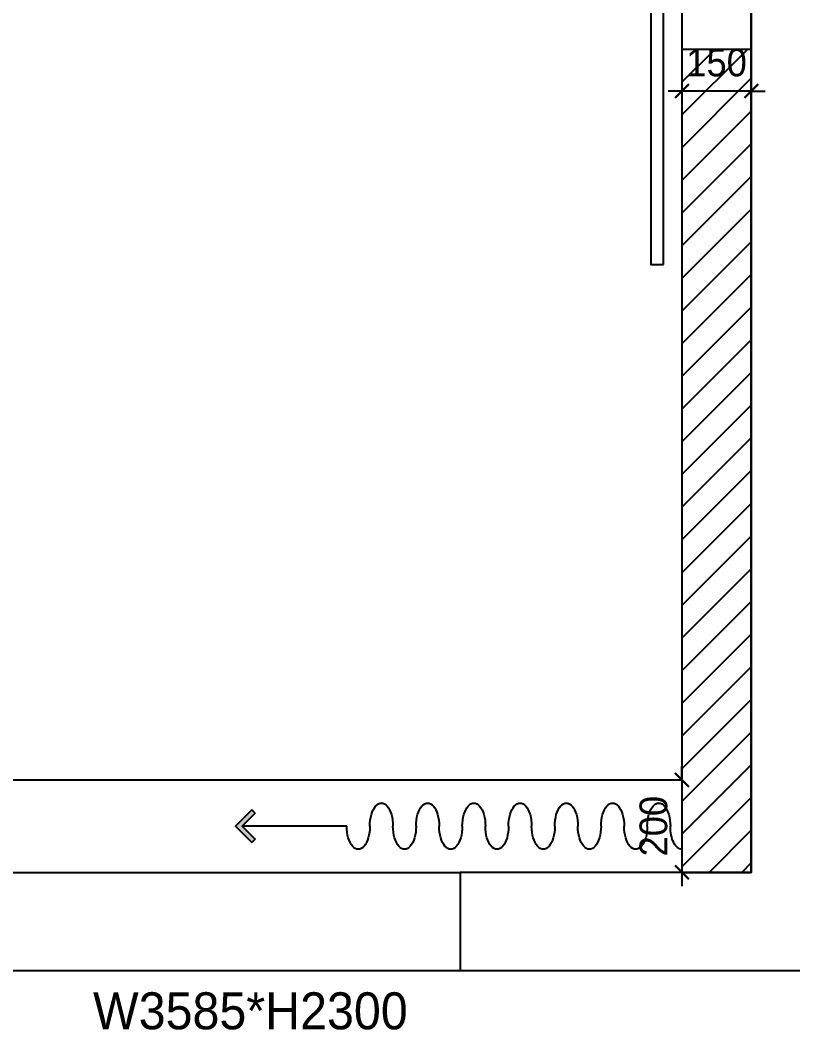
# Model space of a CAD drawing. Header units: millimetres. Extents: x 204923 to 257123, y 77248 to 107783.
# Drawn here: x 217211 to 218882, y 93132 to 95316 of the extents above; entities that cross this region are included whole.
import ezdxf

# ---------------------------------------------------------------- set-up
doc = ezdxf.new("R2010")
doc.units = ezdxf.units.MM
doc.header["$LTSCALE"] = 30
doc.header["$PDMODE"] = 3
doc.linetypes.add('DASHEDX2', pattern=[1.5, 1, -0.5])
doc.layers.get('DEFPOINTS').update_dxf_attribs({"color": 248})
for name, color, linetype in [('0-ELC TEXT', 7, 'Continuous'), ('01. F-소품', 3, 'Continuous'), ('03-WAL NEW', 3, 'Continuous'), ('04-WIN', 4, 'Continuous'), ('06-FUR', 6, 'Continuous'), ('07-DIM WAL', 5, 'Continuous'), ('2-con', 2, 'Continuous'), ('CEIL-LIGHT', 7, 'Continuous')]:
    doc.layers.add(name, color=color, linetype=linetype)
doc.styles.add('HY 울릉도 L', font='')
doc.styles.add('코레일둥고', font='Korail_Round_Gothic_Medium.ttf')
doc.styles.get('HY 울릉도 L').set_extended_font_data('HY울릉도L')
doc.dimstyles.new('30', dxfattribs={"dimscale": 30, "dimtxt": 2, "dimasz": 1, "dimexe": 1, "dimexo": 1, "dimgap": 1, "dimtad": 1, "dimdec": 0, "dimrnd": 0.05, "dimdsep": 46, "dimlunit": 6, "dimtxsty": 'HY 울릉도 L', "dimblk": 'ARCHTICK', "dimcen": 2.5, "dimdle": 1, "dimclrd": 133, "dimclre": 133, "dimclrt": 30, "dimadec": 0, "dimazin": 0, "dimtfac": 1, "dimtdec": 0, "dimtix": 1, "dimtmove": 2, "dimatfit": 3, "dimldrblk": 'ARCHTICK', "dimfxl": 1, "dimlwd": -1, "dimlwe": -1, "dimarcsym": 0})

# ---------------------------------------------------------------- blocks, each defined once
blk = doc.blocks.new('cdr')
at = {"layer": '04-WIN'}
blk.add_lwpolyline([(214577.1, 93472.4), (218162.1, 93472.4), (218162.1, 93259.4), (214577.1, 93259.4)], close=True, dxfattribs=at)
at = {"layer": '2-con'}
for p, q in [((218792.1, 98052.4), (218792.1, 93472.4)), ((218792.1, 93472.4), (218162.1, 93472.4)), ((218162.1, 93472.4), (218162.1, 93259.4))]:
    blk.add_line(p, q, dxfattribs=at)
blk.add_lwpolyline([(218992.1, 93259.4), (218162.1, 93259.4)], dxfattribs=at)
blk = doc.blocks.new('FFSFDF')
at = {"layer": '01. F-소품'}
blk.add_hatch(color=8, dxfattribs=at).paths.add_polyline_path([(1567672.9, 1746751.1), (1567679.9, 1746744.1), (1567715.3, 1746779.4), (1567679.9, 1746814.8), (1567672.9, 1746807.7), (1567701.2, 1746779.4)])
at = {"layer": '01. F-소품', "color": 8}
for p, q in [((1567672.9, 1746807.7), (1567679.9, 1746814.8)), ((1567474.8, 1746779.4), (1567701.2, 1746779.4)), ((1567672.9, 1746751.1), (1567679.9, 1746744.1))]:
    blk.add_line(p, q, dxfattribs=at)
for points in [[(1567672.9, 1746807.7), (1567701.2, 1746779.4), (1567672.9, 1746751.1)], [(1567679.9, 1746814.8), (1567715.3, 1746779.4), (1567679.9, 1746744.1)]]:
    blk.add_lwpolyline(points, dxfattribs=at)
for centre, start_param, end_param in [((1566799.8, 1746779.4), 1.570796, 4.712389), ((1566899.8, 1746779.4), 1.570796, 4.712389), ((1566999.8, 1746779.4), 1.570796, 4.712389), ((1567099.8, 1746779.4), 1.570796, 4.712389), ((1567199.8, 1746779.4), 1.570796, 4.712389), ((1567299.8, 1746779.4), 1.570796, 4.712389), ((1567399.8, 1746779.4), 1.570796, 4.712389), ((1566749.8, 1746779.4), 6.283185, 7.853982), ((1566849.8, 1746779.4), 4.712389, 7.853982), ((1566949.8, 1746779.4), 4.712389, 7.853982), ((1567049.8, 1746779.4), 4.712389, 7.853982), ((1567149.8, 1746779.4), 4.712389, 7.853982), ((1567249.8, 1746779.4), 4.712389, 7.853982), ((1567349.8, 1746779.4), 4.712389, 7.853982), ((1567449.8, 1746779.4), 4.712389, 7.853982)]:
    blk.add_ellipse(centre, major_axis=(0, -50), ratio=0.5, start_param=start_param, end_param=end_param, dxfattribs=at)
blk = doc.blocks.new('_ArchTick')
at = {"color": 0, "linetype": 'ByBlock', "const_width": 0.15}
blk.add_lwpolyline([(-0.5, -0.5), (0.5, 0.5)], dxfattribs=at)
blk = doc.blocks.new('*D223')
at = {"layer": '07-DIM WAL', "color": 133}
for p, q in [((218642.1, 95162.4), (218612.1, 95162.4)), ((218792.1, 95162.4), (218642.1, 95162.4)), ((218792.1, 95162.4), (218822.1, 95162.4))]:
    blk.add_line(p, q, dxfattribs=at)
at = {"layer": 'DEFPOINTS', "color": 0}
for p in [(218642.1, 95162.4), (218642.1, 95162.4), (218792.1, 95162.4)]:
    blk.add_point(p, dxfattribs=at)
at = {"layer": '07-DIM WAL', "color": 133, "xscale": 30, "yscale": 30, "zscale": 30}
blk.add_blockref('_ArchTick', (218642.1, 95162.4), dxfattribs=at)
at = {"layer": '07-DIM WAL', "color": 133, "xscale": 30, "yscale": 30, "zscale": 30, "rotation": 180}
blk.add_blockref('_ArchTick', (218792.1, 95162.4), dxfattribs=at)
at = {"layer": '07-DIM WAL', "color": 30, "insert": (218717.1, 95223.7), "char_height": 60, "attachment_point": 5, "style": 'HY 울릉도 L'}
blk.add_mtext('150', dxfattribs=at)
blk = doc.blocks.new('*D239')
at = {"layer": '07-DIM WAL', "color": 133}
for p, q in [((218642.1, 93672.4), (218642.1, 93702.4)), ((218642.1, 93672.4), (218642.1, 93472.4)), ((218672.1, 93672.4), (218672.1, 93672.4)), ((218642.1, 93472.4), (218642.1, 93442.4)), ((218672.1, 93472.4), (218672.1, 93472.4))]:
    blk.add_line(p, q, dxfattribs=at)
at = {"layer": 'DEFPOINTS', "color": 0}
for p in [(218642.1, 93672.4), (218642.1, 93472.4), (218642.1, 93472.4)]:
    blk.add_point(p, dxfattribs=at)
at = {"layer": '07-DIM WAL', "color": 133, "xscale": 30, "yscale": 30, "zscale": 30}
for p, rotation in [((218642.1, 93672.4), 270), ((218642.1, 93472.4), 90)]:
    blk.add_blockref('_ArchTick', p, dxfattribs=dict(at, rotation=rotation))
at = {"layer": '07-DIM WAL', "color": 30, "insert": (218580.8, 93572.4), "char_height": 60, "attachment_point": 5, "rotation": 90, "style": 'HY 울릉도 L'}
blk.add_mtext('200', dxfattribs=at)

msp = doc.modelspace()

# ---------------------------------------------------------------- hatches: boundary and pattern name
at = {"layer": '03-WAL NEW'}
h = msp.add_hatch(dxfattribs=at)
h.set_pattern_fill('_USER', color=256, scale=50, angle=45, pattern_type=0)
h.set_pattern_definition([(45, (0, 0), (-35.355339, 35.355339), [])])
h.paths.add_polyline_path([(218792.1, 94076.7), (218642.1, 94076.7), (218642.1, 93472.4), (218792.1, 93472.4)])
h.paths.add_polyline_path([(218792.1, 95252.4), (218642.1, 95252.4), (218642.1, 94076.7), (218792.1, 94076.7)])
h.paths.add_polyline_path([(218792.1, 98052.4), (218642.1, 98052.4), (218642.1, 96452.4), (218792.1, 96452.4)])

# ---------------------------------------------------------------- linework, layer by layer
msp.add_line((218792.1, 95252.4), (218642.1, 95252.4), dxfattribs=at)
msp.add_lwpolyline([(218792.1, 98052.4), (218692.1, 98052.4, 0.414214), (218642.1, 98002.4), (218642.1, 93472.4), (218792.1, 93472.4), (218792.1, 98052.4)], format="xyb", dxfattribs=at)
at = {"layer": '06-FUR'}
msp.add_lwpolyline([(218602.1, 94786.9), (218602.1, 96687.8), (218575.2, 96687.8), (218575.2, 94786.9)], close=True, dxfattribs=at)
at = {"layer": 'CEIL-LIGHT'}
msp.add_line((214077.1, 93672.4), (218642.1, 93672.4), dxfattribs=at)

# ---------------------------------------------------------------- block references
msp.add_blockref('cdr', (0, 0))
at = {"color": 0, "xscale": -1}
msp.add_blockref('FFSFDF', (1785391.9, -1653207.1), dxfattribs=at)

# ---------------------------------------------------------------- texts
at = {"layer": '0-ELC TEXT', "color": 7, "linetype": 'DASHEDX2', "style": '코레일둥고'}
msp.add_text('W3585*H2300', height=80, dxfattribs=at).set_placement((217368.3, 93133))

# ---------------------------------------------------------------- dimensions: what is measured, and where the dimension line sits
at = {"layer": '07-DIM WAL'}
dim = msp.add_linear_dim(base=(218642.1, 95162.4), p1=(218792.1, 95162.4), p2=(218642.1, 95162.4), dimstyle='30', dxfattribs=at)
dim.commit()
dim.dimension.update_dxf_attribs({"geometry": '*D223', "text_midpoint": (218717.1, 95223.7)})
dim = msp.add_linear_dim(base=(218642.1, 93472.4), p1=(218642.1, 93672.4), p2=(218642.1, 93472.4), angle=90, dimstyle='30', dxfattribs=at)
dim.commit()
dim.dimension.update_dxf_attribs({"geometry": '*D239', "text_midpoint": (218580.8, 93572.4)})

doc.saveas('drawing.dxf')
